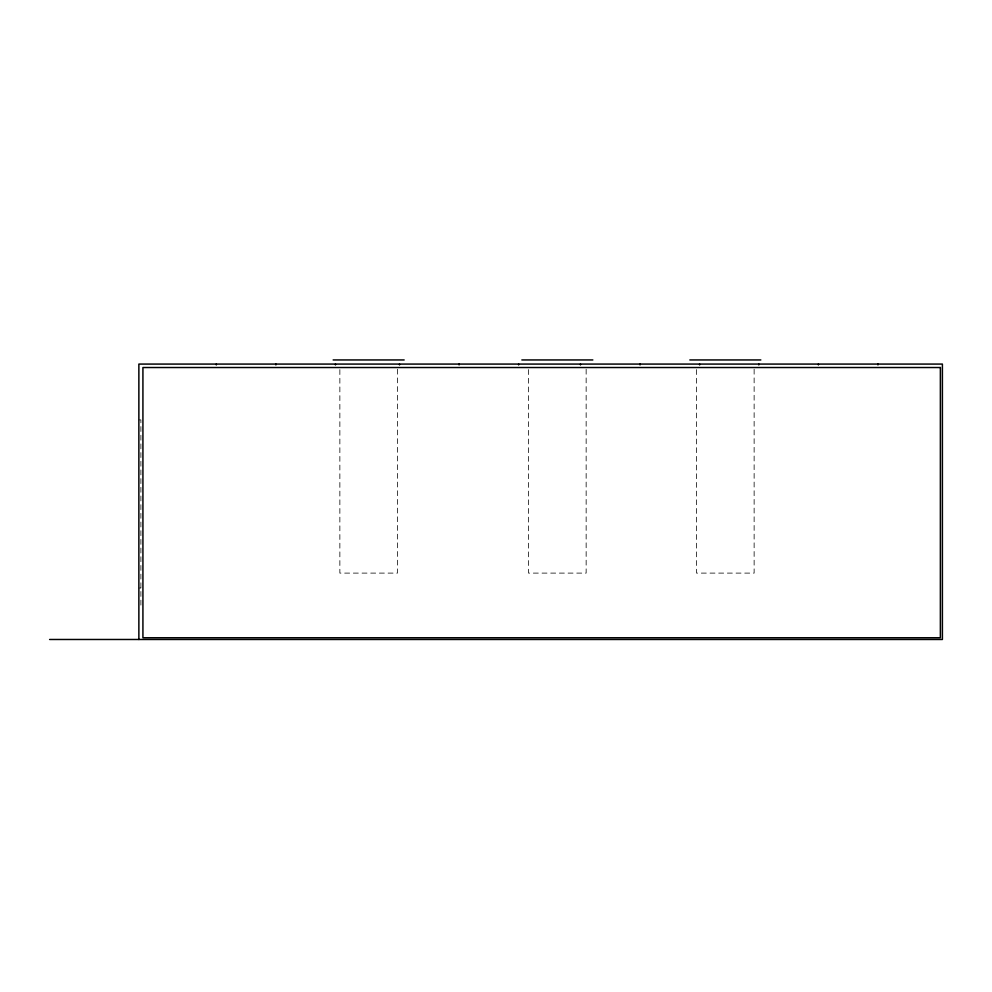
<?xml version="1.0" encoding="UTF-8"?>
<svg xmlns="http://www.w3.org/2000/svg" width="992" height="992" viewBox="0 0 992 992"><rect width="100%" height="100%" fill="white"/><g stroke="black" fill="none" stroke-linecap="round" stroke-linejoin="round"><path stroke-width="0.74" stroke-dasharray="4.96 3.72" d="M138.868 419.901L140.901 419.901L140.901 605.12L138.868 605.12M138.868 588.033L140.901 588.033M754.131 369.222L754.131 573.103L696.533 573.103L696.533 369.222M586.148 369.222L586.148 573.103L528.538 573.103L528.538 369.222M397.47 369.222L397.47 573.103L339.859 573.103L339.859 369.222"/><path stroke-width="1.49" d="M333.151 359.947L404.166 359.947M521.842 359.947L592.844 359.947M689.824 359.947L760.839 359.947M49.6 639.48L942.4 639.48L942.4 364.076L138.868 364.076L138.868 639.48M877.957 364.052L877.957 364.932M818.388 364.052L818.388 364.932M758.806 364.052L758.806 364.932M699.633 364.052L699.633 364.932M640.051 364.052L640.051 364.932M580.469 364.052L580.469 364.932M518.655 364.052L518.655 364.932M459.085 364.052L459.085 364.932M399.503 364.052L399.503 364.932M335.457 364.052L335.457 364.932M275.875 364.052L275.875 364.932M216.306 364.052L216.306 364.932M940.366 367.524L142.922 367.524L142.922 637.757L940.366 637.757L940.366 367.524"/></g></svg>
